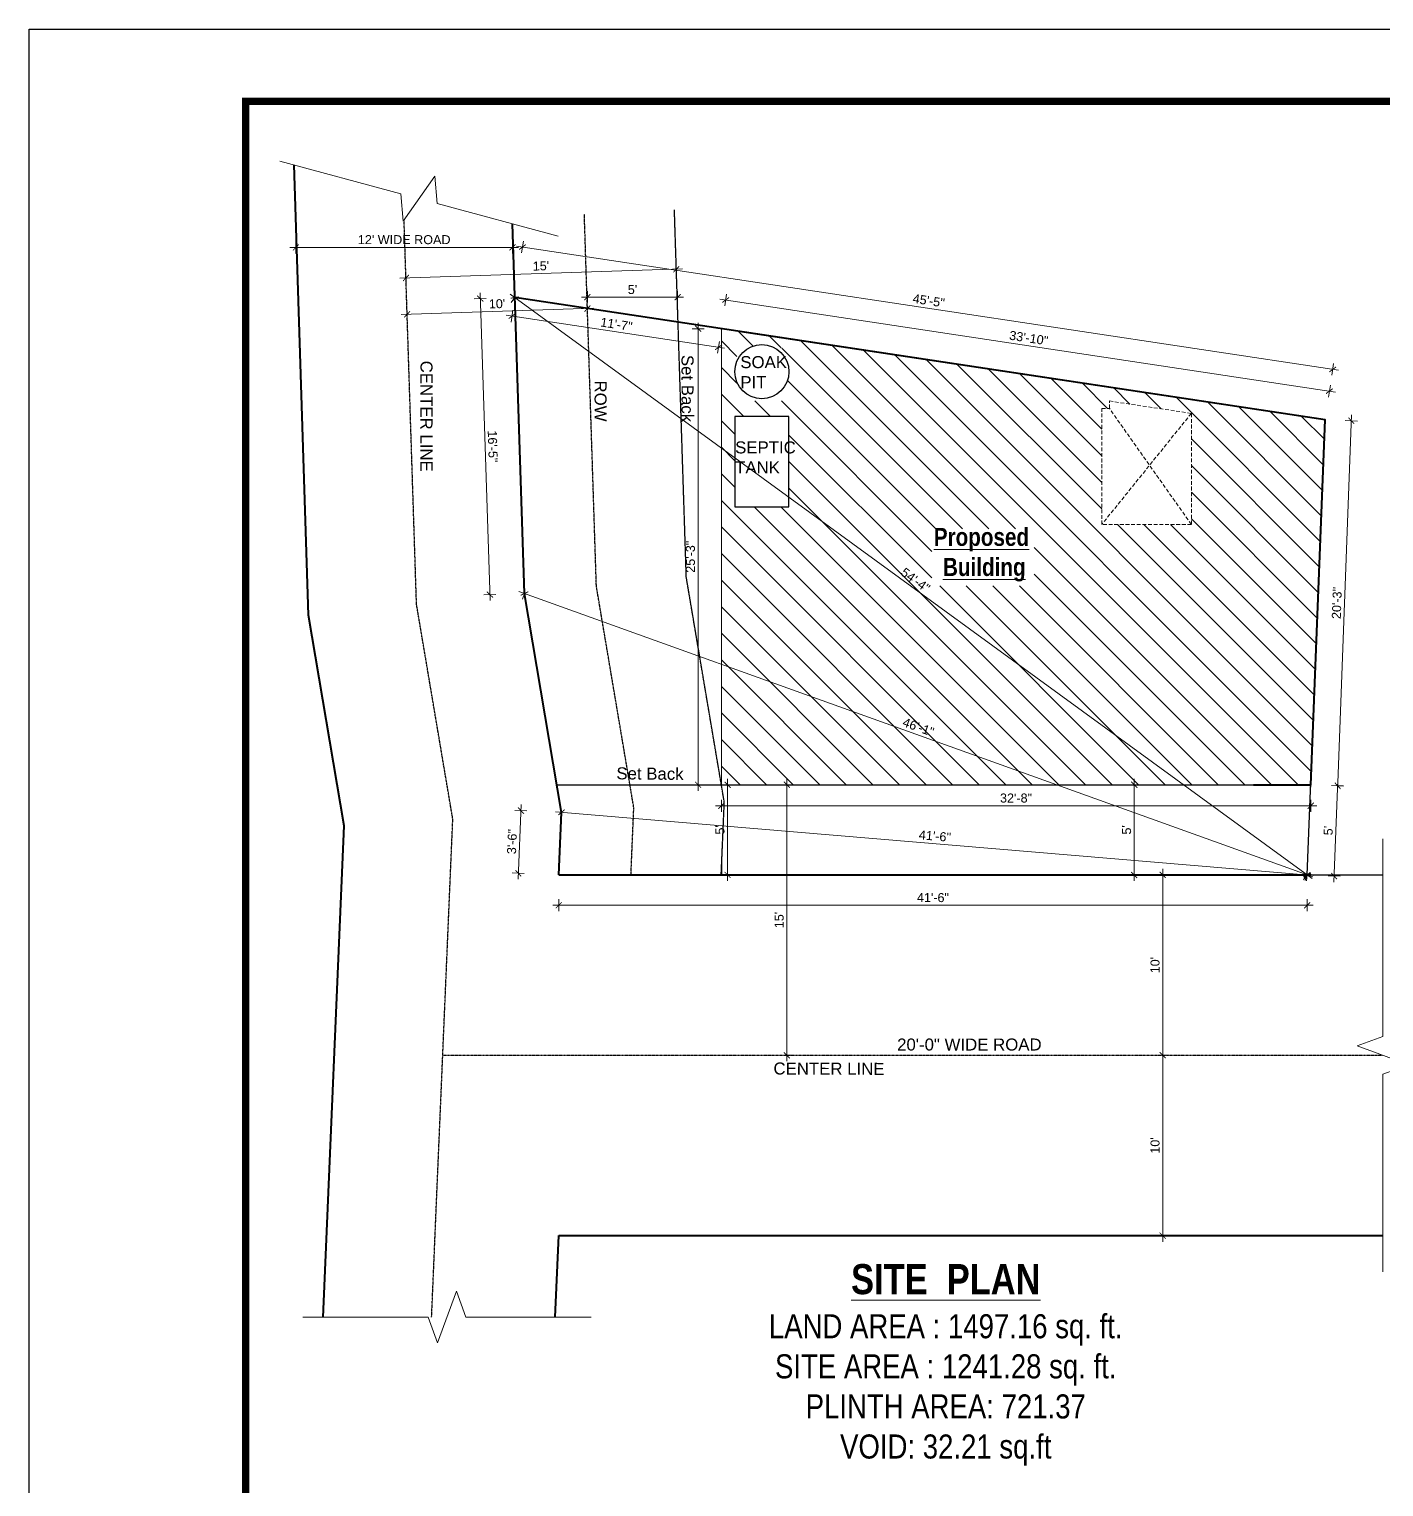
# Model space of a CAD drawing. Header units: inches. Extents: x 136316 to 139491, y -21083 to -17511.
# Drawn here: x 136316 to 137218, y -19807 to -18837 of the extents above; entities that cross this region are included whole.
import ezdxf

# ---------------------------------------------------------------- set-up
doc = ezdxf.new("R2010")
doc.units = ezdxf.units.IN
doc.header["$LTSCALE"] = 0.5
doc.header["$MEASUREMENT"] = 0
doc.header["$PDMODE"] = 66
doc.linetypes.add('CENTER', pattern=[2, 1.25, -0.25, 0.25, -0.25])
doc.linetypes.add('HIDDEN', pattern=[0.375, 0.25, -0.125])
doc.layers.add('A-Hatch', color=7, linetype='Continuous')
doc.layers.add('furniture', color=31, linetype='Continuous')
for name, color, linetype, lineweight in [('DIM 1-100', 4, 'Continuous', 13), ('HACTH', 253, 'Continuous', 9), ('Text-100.w', 254, 'Continuous', 9), ('TEXTLAYER', 7, 'Continuous', 18), ('Toilet', 7, 'Continuous', 25), ('wall', 1, 'Continuous', 40)]:
    doc.layers.add(name, color=color, linetype=linetype, lineweight=lineweight)
doc.styles.add('arial', font='arial.ttf')
doc.styles.get("Standard").update_dxf_attribs({"font": 'arial.ttf'})
doc.dimstyles.new('1 by 96', dxfattribs={"dimtxt": 6, "dimasz": 4, "dimexe": 4, "dimexo": 4, "dimgap": 2, "dimtad": 1, "dimdec": 0, "dimzin": 0, "dimdsep": 46, "dimlunit": 4, "dimtxsty": 'Standard', "dimblk": 'ARCHTICK', "dimcen": 0, "dimdle": 4, "dimadec": 0, "dimazin": 0, "dimtfac": 1, "dimtdec": 0, "dimtix": 1, "dimtofl": 0, "dimtmove": 1, "dimatfit": 3, "dimldrblk": 'ARCHTICK', "dimfxl": 4, "dimfxlon": 1, "dimtolj": 1, "dimtzin": 0, "dimlwd": -1, "dimlwe": -1, "dimarcsym": 0})

# ---------------------------------------------------------------- blocks, each defined once
blk = doc.blocks.new('_ArchTick')
at = {"color": 0, "linetype": 'ByBlock', "const_width": 0.15}
blk.add_lwpolyline([(-0.5, -0.5), (0.5, 0.5)], dxfattribs=at)
blk = doc.blocks.new('*D27')
at = {"layer": 'Defpoints', "color": 0, "transparency": 16777216}
for p in [(136820.52, -19340.22), (136820.52, -19340.22), (136820.52, -19520.22)]:
    blk.add_point(p, dxfattribs=at)
at = {"layer": 'DIM 1-100', "color": 0, "transparency": 16777216}
for p, q in [((136820.52, -19524.22), (136820.52, -19336.22)), ((136820.52, -19340.22), (136824.52, -19340.22)), ((136820.52, -19520.22), (136824.52, -19520.22))]:
    blk.add_line(p, q, dxfattribs=at)
at = {"layer": 'DIM 1-100', "color": 0, "transparency": 16777216, "xscale": 4, "yscale": 4, "zscale": 4}
for p, rotation in [((136820.52, -19340.22), 90), ((136820.52, -19520.22), 270)]:
    blk.add_blockref('_ArchTick', p, dxfattribs=dict(at, rotation=rotation))
at = {"layer": 'DIM 1-100', "color": 0, "transparency": 16777216, "insert": (136815.46, -19430.22), "char_height": 6, "attachment_point": 5, "rotation": 90}
blk.add_mtext("\\A1;15'", dxfattribs=at)
blk = doc.blocks.new('*D28')
at = {"layer": 'Defpoints', "color": 0, "transparency": 16777216}
for p in [(136776.98, -19036.81), (137181.55, -19078.32), (137178.66, -19097.45)]:
    blk.add_point(p, dxfattribs=at)
at = {"layer": 'DIM 1-100', "color": 0, "transparency": 16777216}
for p, q in [((136775.91, -19017.08), (137185.51, -19078.92)), ((136779.27, -19021.63), (136780.47, -19013.72)), ((137180.95, -19082.28), (137182.15, -19074.36))]:
    blk.add_line(p, q, dxfattribs=at)
at = {"layer": 'DIM 1-100', "color": 0, "transparency": 16777216, "xscale": 4, "yscale": 4, "zscale": 4}
for p, rotation in [((136779.87, -19017.67), 171.414130390062), ((137181.55, -19078.32), 351.414130390062)]:
    blk.add_blockref('_ArchTick', p, dxfattribs=dict(at, rotation=rotation))
at = {"layer": 'DIM 1-100', "color": 0, "transparency": 16777216, "insert": (136981.47, -19042.99), "char_height": 6, "attachment_point": 5, "rotation": 351.41413}
blk.add_mtext('\\A1;33\'-10"', dxfattribs=at)
blk = doc.blocks.new('*D29')
at = {"layer": 'Defpoints', "color": 0, "transparency": 16777216}
for p in [(137178.19, -19097.39), (137169.09, -19340.22), (137187.02, -19340.89)]:
    blk.add_point(p, dxfattribs=at)
at = {"layer": 'DIM 1-100', "color": 0, "transparency": 16777216}
for p, q in [((137196.27, -19094.07), (137186.87, -19344.89)), ((137192.12, -19097.91), (137200.12, -19098.21)), ((137183.02, -19340.74), (137191.01, -19341.04))]:
    blk.add_line(p, q, dxfattribs=at)
at = {"layer": 'DIM 1-100', "color": 0, "transparency": 16777216, "xscale": 4, "yscale": 4, "zscale": 4}
for p, rotation in [((137196.12, -19098.06), 87.85303918840044), ((137187.02, -19340.89), 267.8530391884004)]:
    blk.add_blockref('_ArchTick', p, dxfattribs=dict(at, rotation=rotation))
at = {"layer": 'DIM 1-100', "color": 0, "transparency": 16777216, "insert": (137186.51, -19219.29), "char_height": 6, "attachment_point": 5, "rotation": 87.85304}
blk.add_mtext('\\A1;20\'-3"', dxfattribs=at)
blk = doc.blocks.new('*D30')
at = {"layer": 'Defpoints', "color": 0, "transparency": 16777216}
for p in [(137169.09, -19340.22), (137166.72, -19400.22), (137184.65, -19400.92)]:
    blk.add_point(p, dxfattribs=at)
at = {"layer": 'DIM 1-100', "color": 0, "transparency": 16777216}
for p, q in [((137187.17, -19336.93), (137184.49, -19404.92)), ((137183.02, -19340.77), (137191.01, -19341.08)), ((137180.65, -19400.77), (137188.65, -19401.08))]:
    blk.add_line(p, q, dxfattribs=at)
at = {"layer": 'DIM 1-100', "color": 0, "transparency": 16777216, "xscale": 4, "yscale": 4, "zscale": 4}
for p, rotation in [((137187.02, -19340.92), 87.74153812700648), ((137184.65, -19400.92), 267.7415381270065)]:
    blk.add_blockref('_ArchTick', p, dxfattribs=dict(at, rotation=rotation))
at = {"layer": 'DIM 1-100', "color": 0, "transparency": 16777216, "insert": (137180.79, -19370.73), "char_height": 6, "attachment_point": 5, "rotation": 87.74154}
blk.add_mtext("\\A1;5'", dxfattribs=at)
blk = doc.blocks.new('*D20')
at = {"layer": 'Defpoints', "color": 0, "transparency": 16777216}
for p in [(136668.78, -19400.22), (137166.72, -19400.22), (136668.78, -19420.4)]:
    blk.add_point(p, dxfattribs=at)
at = {"layer": 'DIM 1-100', "color": 0, "transparency": 16777216}
for p, q in [((136668.78, -19416.4), (136668.78, -19424.4)), ((137166.72, -19416.4), (137166.72, -19424.4)), ((137170.72, -19420.4), (136664.78, -19420.4))]:
    blk.add_line(p, q, dxfattribs=at)
at = {"layer": 'DIM 1-100', "color": 0, "transparency": 16777216, "xscale": 4, "yscale": 4, "zscale": 4, "rotation": 180}
blk.add_blockref('_ArchTick', (136668.78, -19420.4), dxfattribs=at)
at = {"layer": 'DIM 1-100', "color": 0, "transparency": 16777216, "xscale": 4, "yscale": 4, "zscale": 4}
blk.add_blockref('_ArchTick', (137166.72, -19420.4), dxfattribs=at)
at = {"layer": 'DIM 1-100', "color": 0, "transparency": 16777216, "insert": (136917.75, -19415.33), "char_height": 6, "attachment_point": 5}
blk.add_mtext('\\A1;41\'-6"', dxfattribs=at)
blk = doc.blocks.new('*D21')
at = {"layer": 'Defpoints', "color": 0, "transparency": 16777216}
for p in [(136616.58, -19016.81), (136639.59, -19016.06), (136645.96, -19212.97)]:
    blk.add_point(p, dxfattribs=at)
at = {"layer": 'DIM 1-100', "color": 0, "transparency": 16777216}
for p, q in [((136620.58, -19016.68), (136612.59, -19016.94)), ((136623.09, -19217.71), (136616.45, -19012.81)), ((136626.95, -19213.58), (136618.96, -19213.84))]:
    blk.add_line(p, q, dxfattribs=at)
at = {"layer": 'DIM 1-100', "color": 0, "transparency": 16777216, "xscale": 4, "yscale": 4, "zscale": 4}
for p, rotation in [((136616.58, -19016.81), 91.85387001634679), ((136622.96, -19213.71), 271.8538700163468)]:
    blk.add_blockref('_ArchTick', p, dxfattribs=dict(at, rotation=rotation))
at = {"layer": 'DIM 1-100', "color": 0, "transparency": 16777216, "insert": (136624.83, -19115.1), "char_height": 6, "attachment_point": 5, "rotation": 271.85387}
blk.add_mtext('\\A1;16\'-5"', dxfattribs=at)
blk = doc.blocks.new('*D22')
at = {"layer": 'Defpoints', "color": 0, "transparency": 16777216}
for p in [(136639.59, -19016.06), (137166.72, -19400.22), (137166.72, -19400.22)]:
    blk.add_point(p, dxfattribs=at)
at = {"layer": 'DIM 1-100', "color": 0, "transparency": 16777216}
for p, q in [((136636.36, -19013.71), (137169.95, -19402.57)), ((136639.59, -19016.06), (136637.23, -19019.29)), ((137166.72, -19400.22), (137164.37, -19403.45))]:
    blk.add_line(p, q, dxfattribs=at)
at = {"layer": 'DIM 1-100', "color": 0, "transparency": 16777216, "xscale": 4, "yscale": 4, "zscale": 4}
for p, rotation in [((136639.59, -19016.06), 143.9167909663279), ((137166.72, -19400.22), 323.9167909663279)]:
    blk.add_blockref('_ArchTick', p, dxfattribs=dict(at, rotation=rotation))
at = {"layer": 'DIM 1-100', "color": 0, "transparency": 16777216, "insert": (136906.13, -19204.06), "char_height": 6, "attachment_point": 5, "rotation": 323.91679}
blk.add_mtext('\\A1;54\'-4"', dxfattribs=at)
blk = doc.blocks.new('*D31')
at = {"layer": 'Defpoints', "color": 0, "transparency": 16777216}
for p in [(136776.98, -19340.22), (136781.14, -19340.22), (136776.98, -19400.22)]:
    blk.add_point(p, dxfattribs=at)
at = {"layer": 'DIM 1-100', "color": 0, "transparency": 16777216}
for p, q in [((136781.14, -19404.22), (136781.14, -19336.22)), ((136780.98, -19340.22), (136785.14, -19340.22)), ((136780.98, -19400.22), (136785.14, -19400.22))]:
    blk.add_line(p, q, dxfattribs=at)
at = {"layer": 'DIM 1-100', "color": 0, "transparency": 16777216, "xscale": 4, "yscale": 4, "zscale": 4}
for p, rotation in [((136781.14, -19340.22), 90), ((136781.14, -19400.22), 270)]:
    blk.add_blockref('_ArchTick', p, dxfattribs=dict(at, rotation=rotation))
at = {"layer": 'DIM 1-100', "color": 0, "transparency": 16777216, "insert": (136776.09, -19370.22), "char_height": 6, "attachment_point": 5, "rotation": 90}
blk.add_mtext("\\A1;5'", dxfattribs=at)
blk = doc.blocks.new('*D23')
at = {"layer": 'Defpoints', "color": 0, "transparency": 16777216}
for p in [(137070.6, -19520.22), (137070.6, -19520.22), (137070.6, -19640.22)]:
    blk.add_point(p, dxfattribs=at)
at = {"layer": 'DIM 1-100', "color": 0, "transparency": 16777216}
for p, q in [((137070.6, -19644.22), (137070.6, -19516.22)), ((137070.6, -19520.22), (137074.6, -19520.22)), ((137070.6, -19640.22), (137074.6, -19640.22))]:
    blk.add_line(p, q, dxfattribs=at)
at = {"layer": 'DIM 1-100', "color": 0, "transparency": 16777216, "xscale": 4, "yscale": 4, "zscale": 4}
for p, rotation in [((137070.6, -19520.22), 90), ((137070.6, -19640.22), 270)]:
    blk.add_blockref('_ArchTick', p, dxfattribs=dict(at, rotation=rotation))
at = {"layer": 'DIM 1-100', "color": 0, "transparency": 16777216, "insert": (137065.54, -19580.22), "char_height": 6, "attachment_point": 5, "rotation": 90}
blk.add_mtext("\\A1;10'", dxfattribs=at)
blk = doc.blocks.new('*D32')
at = {"layer": 'Defpoints', "color": 0, "transparency": 16777216}
for p in [(137051.67, -19400.22), (137070.6, -19400.22), (137070.6, -19520.22)]:
    blk.add_point(p, dxfattribs=at)
at = {"layer": 'DIM 1-100', "color": 0, "transparency": 16777216}
for p, q in [((137070.6, -19524.22), (137070.6, -19396.22)), ((137066.6, -19400.22), (137074.6, -19400.22)), ((137070.6, -19520.22), (137074.6, -19520.22))]:
    blk.add_line(p, q, dxfattribs=at)
at = {"layer": 'DIM 1-100', "color": 0, "transparency": 16777216, "xscale": 4, "yscale": 4, "zscale": 4}
for p, rotation in [((137070.6, -19400.22), 90), ((137070.6, -19520.22), 270)]:
    blk.add_blockref('_ArchTick', p, dxfattribs=dict(at, rotation=rotation))
at = {"layer": 'DIM 1-100', "color": 0, "transparency": 16777216, "insert": (137065.54, -19460.22), "char_height": 6, "attachment_point": 5, "rotation": 90}
blk.add_mtext("\\A1;10'", dxfattribs=at)
blk = doc.blocks.new('*D33')
at = {"layer": 'Defpoints', "color": 0, "transparency": 16777216}
for p in [(137030.8, -19340.22), (137051.67, -19340.22), (137051.67, -19400.22)]:
    blk.add_point(p, dxfattribs=at)
at = {"layer": 'DIM 1-100', "color": 0, "transparency": 16777216}
for p, q in [((137051.67, -19404.22), (137051.67, -19336.22)), ((137047.67, -19340.22), (137055.67, -19340.22)), ((137051.67, -19400.22), (137055.67, -19400.22))]:
    blk.add_line(p, q, dxfattribs=at)
at = {"layer": 'DIM 1-100', "color": 0, "transparency": 16777216, "xscale": 4, "yscale": 4, "zscale": 4}
for p, rotation in [((137051.67, -19340.22), 90), ((137051.67, -19400.22), 270)]:
    blk.add_blockref('_ArchTick', p, dxfattribs=dict(at, rotation=rotation))
at = {"layer": 'DIM 1-100', "color": 0, "transparency": 16777216, "insert": (137046.62, -19370.22), "char_height": 6, "attachment_point": 5, "rotation": 90}
blk.add_mtext("\\A1;5'", dxfattribs=at)
blk = doc.blocks.new('*D24')
at = {"layer": 'Defpoints', "color": 0, "transparency": 16777216}
for p in [(136643.66, -19357.45), (136670.56, -19358.6), (136668.78, -19400.22)]:
    blk.add_point(p, dxfattribs=at)
at = {"layer": 'DIM 1-100', "color": 0, "transparency": 16777216}
for p, q in [((136647.65, -19357.62), (136639.66, -19357.28)), ((136641.71, -19403.07), (136643.83, -19353.45)), ((136645.88, -19399.24), (136637.89, -19398.9))]:
    blk.add_line(p, q, dxfattribs=at)
at = {"layer": 'DIM 1-100', "color": 0, "transparency": 16777216, "xscale": 4, "yscale": 4, "zscale": 4}
for p, rotation in [((136643.66, -19357.45), 87.56256822844671), ((136641.89, -19399.07), 267.5625682284467)]:
    blk.add_blockref('_ArchTick', p, dxfattribs=dict(at, rotation=rotation))
at = {"layer": 'DIM 1-100', "color": 0, "transparency": 16777216, "insert": (136637.71, -19378.05), "char_height": 6, "attachment_point": 5, "rotation": 87.56257}
blk.add_mtext('\\A1;3\'-6"', dxfattribs=at)
blk = doc.blocks.new('*D34')
at = {"layer": 'Defpoints', "color": 0, "transparency": 16777216}
for p in [(136776.98, -19340.22), (137169.09, -19340.22), (136776.98, -19354.16)]:
    blk.add_point(p, dxfattribs=at)
at = {"layer": 'DIM 1-100', "color": 0, "transparency": 16777216}
for p, q in [((137173.09, -19354.16), (136772.98, -19354.16)), ((136776.98, -19350.16), (136776.98, -19358.16)), ((137169.09, -19350.16), (137169.09, -19358.16))]:
    blk.add_line(p, q, dxfattribs=at)
at = {"layer": 'DIM 1-100', "color": 0, "transparency": 16777216, "xscale": 4, "yscale": 4, "zscale": 4, "rotation": 180}
blk.add_blockref('_ArchTick', (136776.98, -19354.16), dxfattribs=at)
at = {"layer": 'DIM 1-100', "color": 0, "transparency": 16777216, "xscale": 4, "yscale": 4, "zscale": 4}
blk.add_blockref('_ArchTick', (137169.09, -19354.16), dxfattribs=at)
at = {"layer": 'DIM 1-100', "color": 0, "transparency": 16777216, "insert": (136973.03, -19349.09), "char_height": 6, "attachment_point": 5}
blk.add_mtext('\\A1;32\'-8"', dxfattribs=at)
blk = doc.blocks.new('*D35')
at = {"layer": 'Defpoints', "color": 0, "transparency": 16777216}
for p in [(136761.52, -19036.81), (136776.98, -19036.81), (136776.98, -19340.22)]:
    blk.add_point(p, dxfattribs=at)
at = {"layer": 'DIM 1-100', "color": 0, "transparency": 16777216}
for p, q in [((136765.52, -19036.81), (136757.52, -19036.81)), ((136761.52, -19344.22), (136761.52, -19032.81)), ((136765.52, -19340.22), (136757.52, -19340.22))]:
    blk.add_line(p, q, dxfattribs=at)
at = {"layer": 'DIM 1-100', "color": 0, "transparency": 16777216, "xscale": 4, "yscale": 4, "zscale": 4}
for p, rotation in [((136761.52, -19036.81), 90), ((136761.52, -19340.22), 270)]:
    blk.add_blockref('_ArchTick', p, dxfattribs=dict(at, rotation=rotation))
at = {"layer": 'DIM 1-100', "color": 0, "transparency": 16777216, "insert": (136756.45, -19188.51), "char_height": 6, "attachment_point": 5, "rotation": 90}
blk.add_mtext('\\A1;25\'-3"', dxfattribs=at)
blk = doc.blocks.new('*D36')
at = {"layer": 'Defpoints', "color": 0, "transparency": 16777216}
for p in [(136567.13, -19002.99), (136568.27, -19038.28), (136748.17, -19032.46)]:
    blk.add_point(p, dxfattribs=at)
at = {"layer": 'DIM 1-100', "color": 0, "transparency": 16777216}
for p, q in [((136751.03, -18997.04), (136563.13, -19003.12)), ((136567.26, -19006.99), (136567, -18999)), ((136747.16, -19001.17), (136746.9, -18993.17))]:
    blk.add_line(p, q, dxfattribs=at)
at = {"layer": 'DIM 1-100', "color": 0, "transparency": 16777216, "xscale": 4, "yscale": 4, "zscale": 4}
for p, rotation in [((136747.03, -18997.17), 1.853870016430408), ((136567.13, -19002.99), 181.8538700164304)]:
    blk.add_blockref('_ArchTick', p, dxfattribs=dict(at, rotation=rotation))
at = {"layer": 'DIM 1-100', "color": 0, "transparency": 16777216, "insert": (136656.92, -18995.02), "char_height": 6, "attachment_point": 5, "rotation": 1.85387}
blk.add_mtext("\\A1;15'", dxfattribs=at)
blk = doc.blocks.new('*D37')
at = {"layer": 'Defpoints', "color": 0, "transparency": 16777216}
for p in [(136567.91, -19027.23), (136567.91, -19027.23), (136687.85, -19023.35)]:
    blk.add_point(p, dxfattribs=at)
at = {"layer": 'DIM 1-100', "color": 0, "transparency": 16777216}
for p, q in [((136691.85, -19023.22), (136563.91, -19027.36)), ((136567.91, -19027.23), (136567.78, -19023.23)), ((136687.85, -19023.35), (136687.72, -19019.35))]:
    blk.add_line(p, q, dxfattribs=at)
at = {"layer": 'DIM 1-100', "color": 0, "transparency": 16777216, "xscale": 4, "yscale": 4, "zscale": 4}
for p, rotation in [((136567.91, -19027.23), 181.8538700164131), ((136687.85, -19023.35), 1.853870016413142)]:
    blk.add_blockref('_ArchTick', p, dxfattribs=dict(at, rotation=rotation))
at = {"layer": 'DIM 1-100', "color": 0, "transparency": 16777216, "insert": (136627.72, -19020.23), "char_height": 6, "attachment_point": 5, "rotation": 1.85387}
blk.add_mtext("\\A1;10'", dxfattribs=at)
blk = doc.blocks.new('*D38')
at = {"layer": 'Defpoints', "color": 0, "transparency": 16777216}
for p in [(136747.88, -19015.8), (136687.85, -19023.35), (136747.88, -19023.35)]:
    blk.add_point(p, dxfattribs=at)
at = {"layer": 'DIM 1-100', "color": 0, "transparency": 16777216}
for p, q in [((136683.85, -19015.8), (136751.88, -19015.8)), ((136687.85, -19019.35), (136687.85, -19011.8)), ((136747.88, -19019.35), (136747.88, -19011.8))]:
    blk.add_line(p, q, dxfattribs=at)
at = {"layer": 'DIM 1-100', "color": 0, "transparency": 16777216, "xscale": 4, "yscale": 4, "zscale": 4, "rotation": 180}
blk.add_blockref('_ArchTick', (136687.85, -19015.8), dxfattribs=at)
at = {"layer": 'DIM 1-100', "color": 0, "transparency": 16777216, "xscale": 4, "yscale": 4, "zscale": 4}
blk.add_blockref('_ArchTick', (136747.88, -19015.8), dxfattribs=at)
at = {"layer": 'DIM 1-100', "color": 0, "transparency": 16777216, "insert": (136717.86, -19010.75), "char_height": 6, "attachment_point": 5}
blk.add_mtext("\\A1;5'", dxfattribs=at)
blk = doc.blocks.new('*D39')
at = {"layer": 'Defpoints', "color": 0, "transparency": 16777216}
for p in [(136493.93, -18967.07), (136638, -18967.07), (136493.93, -18982.67)]:
    blk.add_point(p, dxfattribs=at)
at = {"layer": 'DIM 1-100', "color": 0, "transparency": 16777216}
for p, q in [((136493.93, -18978.67), (136493.93, -18986.67)), ((136638, -18978.67), (136638, -18986.67)), ((136642, -18982.67), (136489.93, -18982.67))]:
    blk.add_line(p, q, dxfattribs=at)
at = {"layer": 'DIM 1-100', "color": 0, "transparency": 16777216, "xscale": 4, "yscale": 4, "zscale": 4, "rotation": 180}
blk.add_blockref('_ArchTick', (136493.93, -18982.67), dxfattribs=at)
at = {"layer": 'DIM 1-100', "color": 0, "transparency": 16777216, "xscale": 4, "yscale": 4, "zscale": 4}
blk.add_blockref('_ArchTick', (136638, -18982.67), dxfattribs=at)
at = {"layer": 'DIM 1-100', "color": 0, "transparency": 16777216, "insert": (136565.96, -18977.57), "char_height": 6, "attachment_point": 5}
blk.add_mtext("\\A1;12' WIDE ROAD", dxfattribs=at)
blk = doc.blocks.new('*D25')
at = {"layer": 'Defpoints', "color": 0, "transparency": 16777216}
for p in [(136645.96, -19212.97), (137166.72, -19400.22), (137166.72, -19400.22)]:
    blk.add_point(p, dxfattribs=at)
at = {"layer": 'DIM 1-100', "color": 0, "transparency": 16777216}
for p, q in [((136642.2, -19211.62), (137170.49, -19401.57)), ((136645.96, -19212.97), (136644.61, -19216.73)), ((137166.72, -19400.22), (137165.37, -19403.98))]:
    blk.add_line(p, q, dxfattribs=at)
at = {"layer": 'DIM 1-100', "color": 0, "transparency": 16777216, "xscale": 4, "yscale": 4, "zscale": 4}
for p, rotation in [((136645.96, -19212.97), 160.2230065523445), ((137166.72, -19400.22), 340.2230065523445)]:
    blk.add_blockref('_ArchTick', p, dxfattribs=dict(at, rotation=rotation))
at = {"layer": 'DIM 1-100', "color": 0, "transparency": 16777216, "insert": (136908.05, -19301.83), "char_height": 6, "attachment_point": 5, "rotation": 340.22301}
blk.add_mtext('\\A1;46\'-1"', dxfattribs=at)
blk = doc.blocks.new('*D26')
at = {"layer": 'Defpoints', "color": 0, "transparency": 16777216}
for p in [(136670.56, -19358.6), (136670.56, -19358.6), (137166.72, -19400.22)]:
    blk.add_point(p, dxfattribs=at)
at = {"layer": 'DIM 1-100', "color": 0, "transparency": 16777216}
for p, q in [((137170.71, -19400.55), (136666.57, -19358.26)), ((136670.56, -19358.6), (136670.22, -19362.58)), ((137166.72, -19400.22), (137166.39, -19404.2))]:
    blk.add_line(p, q, dxfattribs=at)
at = {"layer": 'DIM 1-100', "color": 0, "transparency": 16777216, "xscale": 4, "yscale": 4, "zscale": 4}
for p, rotation in [((136670.56, -19358.6), 175.2047721847945), ((137166.72, -19400.22), 355.2047721847945)]:
    blk.add_blockref('_ArchTick', p, dxfattribs=dict(at, rotation=rotation))
at = {"layer": 'DIM 1-100', "color": 0, "transparency": 16777216, "insert": (136919.06, -19374.36), "char_height": 6, "attachment_point": 5, "rotation": 355.20477}
blk.add_mtext('\\A1;41\'-6"', dxfattribs=at)
blk = doc.blocks.new('*D40')
at = {"layer": 'Defpoints', "color": 0, "transparency": 16777216}
for p in [(136644.66, -18982.46), (136639.59, -19016.06), (137178.66, -19097.45)]:
    blk.add_point(p, dxfattribs=at)
at = {"layer": 'DIM 1-100', "color": 0, "transparency": 16777216}
for p, q in [((136644.06, -18986.41), (136645.26, -18978.5)), ((137187.69, -19064.44), (136640.71, -18981.86)), ((137183.14, -19067.8), (137184.33, -19059.89))]:
    blk.add_line(p, q, dxfattribs=at)
at = {"layer": 'DIM 1-100', "color": 0, "transparency": 16777216, "xscale": 4, "yscale": 4, "zscale": 4}
for p, rotation in [((136644.66, -18982.46), 171.414130390043), ((137183.74, -19063.85), 351.4141303900431)]:
    blk.add_blockref('_ArchTick', p, dxfattribs=dict(at, rotation=rotation))
at = {"layer": 'DIM 1-100', "color": 0, "transparency": 16777216, "insert": (136914.95, -19018.16), "char_height": 6, "attachment_point": 5, "rotation": 351.41413}
blk.add_mtext('\\A1;45\'-5"', dxfattribs=at)
blk = doc.blocks.new('*D207')
at = {"layer": 'Defpoints', "color": 0, "transparency": 16777216}
for p in [(136639.59, -19016.06), (136637.72, -19028.41), (136776.98, -19036.81)]:
    blk.add_point(p, dxfattribs=at)
at = {"layer": 'DIM 1-100', "color": 0, "transparency": 16777216}
for p, q in [((136779.07, -19049.75), (136633.77, -19027.81)), ((136638.32, -19024.46), (136637.13, -19032.37)), ((136775.71, -19045.2), (136774.52, -19053.11))]:
    blk.add_line(p, q, dxfattribs=at)
at = {"layer": 'DIM 1-100', "color": 0, "transparency": 16777216, "xscale": 4, "yscale": 4, "zscale": 4}
for p, rotation in [((136637.72, -19028.41), 171.414130390062), ((136775.12, -19049.16), 351.414130390062)]:
    blk.add_blockref('_ArchTick', p, dxfattribs=dict(at, rotation=rotation))
at = {"layer": 'DIM 1-100', "color": 0, "transparency": 16777216, "insert": (136707.17, -19033.83), "char_height": 6, "attachment_point": 5, "rotation": 351.41413}
blk.add_mtext('\\A1;11\'-7"', dxfattribs=at)

msp = doc.modelspace()

# ---------------------------------------------------------------- hatches: boundary and pattern name
at = {"layer": 'A-Hatch'}
h = msp.add_hatch(dxfattribs=at)
h.set_pattern_fill('ANSI31', color=256, scale=100, angle=-90)
h.set_pattern_definition([(315, (156418.469, 123753.653), (8.8388348, 8.8388348), [])])
h.paths.add_polyline_path([(136821.91, -19155.24), (136785.91, -19155.24), (136785.91, -19095.24), (136821.91, -19095.24)], flags=16)
h.paths.add_polyline_path([(137030.13, -19166.99), (137030.13, -19089.78), (137035.13, -19089.78), (137035.13, -19084.88), (137089.67, -19093.12), (137089.67, -19166.99)], flags=16)
h.paths.add_polyline_path([(136787.58, -19108.41), (136787.58, -19152.53), (136817.4, -19152.53), (136817.4, -19108.41)], flags=0)
h.paths.add_polyline_path([(136916.94, -19169.93), (136916.94, -19207.88), (136985.12, -19207.88), (136985.12, -19169.93)], flags=16)
edge = h.paths.add_edge_path()
edge.add_line((136787.6, -19073.01), (136787.6, -19057.8))
edge.add_arc((136803.91, -19065.4), 18, 155.01439, 204.99694)
edge = h.paths.add_edge_path()
edge.add_arc((136803.91, -19065.4), 18, 313.33475, 403.46703)
edge.add_line((136816.98, -19053.02), (136790.85, -19053.02))
edge.add_arc((136803.91, -19065.4), 18, 136.5443, 155.01439)
edge.add_line((136787.6, -19057.8), (136787.6, -19073.01))
edge.add_arc((136803.91, -19065.4), 18, 204.99694, 226.67658)
edge.add_line((136791.56, -19078.5), (136816.27, -19078.5))
edge = h.paths.add_edge_path()
edge.add_arc((136803.91, -19065.4), 18, 43.46703, 136.5443)
edge.add_line((136790.85, -19053.02), (136816.98, -19053.02))
edge = h.paths.add_edge_path()
edge.add_arc((136803.91, -19065.4), 18, 42.68668, 62.42212)
edge.add_line((136812.25, -19049.45), (136817.14, -19049.45))
edge.add_line((136817.14, -19049.45), (136817.15, -19053.2))
edge = h.paths.add_edge_path()
edge.add_arc((136803.91, -19065.4), 18, 204.99694, 317.32465)
edge.add_line((136817.15, -19077.6), (136817.15, -19084.86))
edge.add_line((136817.15, -19084.86), (136787.33, -19084.87))
edge.add_line((136787.33, -19084.87), (136787.33, -19049.45))
edge.add_line((136787.33, -19049.45), (136795.58, -19049.45))
edge.add_arc((136803.91, -19065.4), 18, 117.58921, 155.01439)
edge.add_line((136787.6, -19057.8), (136787.6, -19073.01))
edge = h.paths.add_edge_path()
edge.add_arc((136803.91, -19065.4), 18, 226.67658, 313.33475)
edge.add_line((136816.27, -19078.5), (136791.56, -19078.5))
h.paths.add_polyline_path([(136776.98, -19036.81), (137178.66, -19097.46), (137169.09, -19340.22), (136776.98, -19340.22)])

# ---------------------------------------------------------------- linework, layer by layer
msp.add_lwpolyline([(136316.43, -21082.52), (136316.43, -18837.48), (139491.23, -18837.48), (139491.23, -21082.52)], close=True)
at = {"const_width": 4.8}
msp.add_lwpolyline([(139443.23, -21034.52), (139443.23, -18885.48), (136460.43, -18885.48), (136460.43, -21034.52)], close=True, dxfattribs=at)
at = {"layer": 'DIM 1-100', "linetype": 'Continuous'}
for points in [[(136483.11, -18925.2), (136563.71, -18946.99), (136565.27, -18965.2), (136586.29, -18935.3), (136587.85, -18953.51), (136668.45, -18975.3)], [(137217.13, -19376.22), (137217.13, -19507.72), (137199.96, -19513.97), (137234.3, -19526.47), (137217.13, -19532.72), (137217.13, -19664.22)], [(136498.41, -19694.42), (136581.91, -19694.42), (136588.16, -19711.59), (136600.66, -19677.25), (136606.91, -19694.42), (136690.41, -19694.42)]]:
    msp.add_lwpolyline(points, dxfattribs=at)
at = {"layer": 'DIM 1-100'}
msp.add_lwpolyline([(137178.66, -19097.45), (137169.09, -19340.22), (136776.98, -19340.22), (136776.98, -19036.81), (137178.19, -19097.39)], dxfattribs=at)
at = {"layer": 'furniture', "ltscale": 7}
msp.add_lwpolyline([(136785.91, -19155.24), (136821.91, -19155.24), (136821.91, -19095.24), (136785.91, -19095.24)], close=True, dxfattribs=at)
msp.add_circle((136803.91, -19065.4), 18, dxfattribs=at)
at = {"layer": 'HACTH', "linetype": 'HIDDEN', "ltscale": 20}
for p, q in [((137089.67, -19093.12), (137030.13, -19166.99)), ((137089.67, -19166.99), (137035.13, -19089.78)), ((137169.09, -19340.22), (137168.38, -19358.22))]:
    msp.add_line(p, q, dxfattribs=at)
for points in [[(137089.67, -19166.99), (137030.13, -19166.99), (137030.13, -19089.78), (137035.13, -19089.78), (137035.13, -19084.88), (137089.67, -19093.12), (137089.67, -19166.99)], [(137168.38, -19358.22), (137169.09, -19340.22)]]:
    msp.add_lwpolyline(points, dxfattribs=at)
at = {"layer": 'Toilet'}
for p, q in [((137166.72, -19400.22), (137178.66, -19097.45)), ((137169.09, -19340.22), (137178.66, -19097.45)), ((136776.98, -19391.22), (136776.98, -19400.22)), ((136776.98, -19391.22), (136776.98, -19400.22)), ((137166.72, -19400.22), (137217.13, -19400.22))]:
    msp.add_line(p, q, dxfattribs=at)
at = {"layer": 'Toilet', "linetype": 'HIDDEN', "ltscale": 2}
for p in [(136667.45, -19340.22), (136776.98, -19340.22)]:
    msp.add_line(p, (137169.09, -19340.22), dxfattribs=at)
at = {"layer": 'Toilet', "linetype": 'CENTER', "ltscale": 0.5}
msp.add_line((136591.61, -19520.22), (137217.13, -19520.22), dxfattribs=at)
for points in [[(136716.83, -19400.22), (136718.73, -19355.59), (136693.83, -19208.17), (136685.81, -18960.45)], [(136584.2, -19694.42), (136598.3, -19363.11), (136574.16, -19220.16), (136565.88, -18964.33)]]:
    msp.add_lwpolyline(points, dxfattribs=at)
at = {"layer": 'Toilet', "linetype": 'HIDDEN', "ltscale": 2}
msp.add_lwpolyline([(136776.88, -19400.22), (136778.94, -19351.82), (136753.67, -19202.18), (136745.75, -18957.68)], dxfattribs=at)
at = {"layer": 'wall'}
for p, q in [((137178.66, -19097.45), (136639.59, -19016.06)), ((137178.66, -19097.45), (136788.98, -19038.62)), ((136668.78, -19400.22), (137166.72, -19400.22)), ((136668.78, -19640.22), (137217.13, -19640.22))]:
    msp.add_line(p, q, dxfattribs=at)
for points in [[(136512.13, -19694.42), (136526.04, -19367.62), (136502.35, -19227.35), (136492.65, -18927.78)], [(136668.78, -19400.22), (136670.56, -19358.6), (136645.96, -19212.97), (136638, -18967.07)], [(137131.11, -19340.22), (137169.09, -19340.22), (137178.66, -19097.45), (136788.98, -19038.62)], [(136666.48, -19694.42), (136668.78, -19640.22)]]:
    msp.add_lwpolyline(points, dxfattribs=at)

# ---------------------------------------------------------------- texts
at = {"layer": 'Text-100.w', "width": 569.1024, "attachment_point": 2, "style": 'arial'}
for s, insert, char_height in [('\\A1;{\\fArial Narrow|b1|i0|c0|p34;\\LProposed\\P Building}', (136950.01, -19169.3), 12), ('\\A1;{\\fArial Narrow|b1|i0|c0|p34;\\LSITE  PLAN\\P\\fArial Narrow|b0|i0|c0|p34;\\H0.8x;\\lLAND AREA : 1497.16 sq. ft.\\PSITE AREA : 1241.28 sq. ft.\\PPLINTH AREA: 721.37\\PVOID: 32.21 sq.ft}', (136926.27, -19659.15), 20)]:
    msp.add_mtext(s, dxfattribs=dict(at, insert=insert, char_height=char_height))
at = {"layer": 'TEXTLAYER', "ltscale": 5, "char_height": 8, "attachment_point": 1}
for s, insert, width, rotation in [('{\\fArial|b0|i0|c0|p34;Set Back}', (136758.47, -19054.22), 128.7501, 270), ('{\\fArial|b0|i0|c0|p34;SOAK \\PPIT}', (136789.6, -19055.02), 90.522, 0.00567), ('{\\fArial|b0|i0|c0|p34;CENTER LINE}', (136584.8, -19058.06), 90.522, 270), ('{\\fArial|b0|i0|c0|p34;ROW}', (136700.61, -19071.26), 128.7501, 270), ('{\\fArial|b0|i0|c0|p34;SEPTIC \\PTANK}', (136786.14, -19111.76), 90.522, 0.00567), ('{\\fArial|b0|i0|c0|p34;Set Back}', (136707.18, -19328.59), 128.7501, 359.44785), ('{\\fArial|b0|i0|c0|p34;20\'-0" WIDE ROAD}', (136893.93, -19509.05), 128.7501, 0.00567), ('{\\fArial|b0|i0|c0|p34;CENTER LINE}', (136811.65, -19524.98), 90.522, 359.79033)]:
    msp.add_mtext(s, dxfattribs=dict(at, insert=insert, width=width, rotation=rotation))

# ---------------------------------------------------------------- dimensions: what is measured, and where the dimension line sits
at = {"layer": 'DIM 1-100'}
dim = msp.add_linear_dim(base=(136493.93, -18982.67), p1=(136638, -18967.07), p2=(136493.93, -18967.07), text="12' WIDE ROAD", dimstyle='1 by 96', dxfattribs=at)
dim.commit()
dim.dimension.update_dxf_attribs({"geometry": '*D39', "text_midpoint": (136565.96, -18977.57)})
for p1, p2, distance, picture, middle in [((137178.66, -19097.45), (136639.59, -19016.06), -33.99, '*D40', (136914.95, -19018.16)), ((136748.17, -19032.46), (136568.27, -19038.28), -35.3, '*D36', (136656.92, -18995.02)), ((136687.85, -19023.35), (136567.91, -19027.23), 0, '*D37', (136627.72, -19020.23)), ((136645.96, -19212.97), (136639.59, -19016.06), 23.02, '*D21', (136624.83, -19115.1)), ((136639.59, -19016.06), (137166.72, -19400.22), 0, '*D22', (136906.13, -19204.06)), ((136776.98, -19036.81), (137178.66, -19097.45), 19.35, '*D28', (136981.47, -19042.99)), ((137178.19, -19097.39), (137169.09, -19340.22), 17.94, '*D29', (137186.51, -19219.29)), ((136645.96, -19212.97), (137166.72, -19400.22), 0, '*D25', (136908.05, -19301.83)), ((136776.98, -19400.22), (136776.98, -19340.22), -4.16, '*D31', (136776.09, -19370.22)), ((136820.52, -19520.22), (136820.52, -19340.22), 0, '*D27', (136815.46, -19430.22)), ((137169.09, -19340.22), (137166.72, -19400.22), 17.94, '*D30', (137180.79, -19370.73)), ((136668.78, -19400.22), (136670.56, -19358.6), 26.92, '*D24', (136637.71, -19378.05)), ((137166.72, -19400.22), (136670.56, -19358.6), 0, '*D26', (136919.06, -19374.36)), ((137166.72, -19400.22), (136668.78, -19400.22), 20.18, '*D20', (136917.75, -19415.33))]:
    dim = msp.add_aligned_dim(p1=p1, p2=p2, distance=distance, dimstyle='1 by 96', dxfattribs=at)
    dim.commit()
    dim.dimension.update_dxf_attribs({"geometry": picture, "text_midpoint": middle})
for base, p1, p2, picture, middle in [((136747.88, -19015.8), (136687.85, -19023.35), (136747.88, -19023.35), '*D38', (136717.86, -19010.75)), ((136776.98, -19354.16), (137169.09, -19340.22), (136776.98, -19340.22), '*D34', (136973.03, -19349.09))]:
    dim = msp.add_linear_dim(base=base, p1=p1, p2=p2, dimstyle='1 by 96', dxfattribs=at)
    dim.commit()
    dim.dimension.update_dxf_attribs({"geometry": picture, "text_midpoint": middle})
for base, p1, p2, angle, picture, middle in [((136637.72, -19028.41), (136776.98, -19036.81), (136639.59, -19016.06), 171.41413, '*D207', (136707.17, -19033.83)), ((136761.52, -19036.81), (136776.98, -19340.22), (136776.98, -19036.81), 270, '*D35', (136756.45, -19188.51)), ((137051.67, -19340.22), (137051.67, -19400.22), (137030.8, -19340.22), 270, '*D33', (137046.62, -19370.22)), ((137070.6, -19400.22), (137070.6, -19520.22), (137051.67, -19400.22), 270, '*D32', (137065.54, -19460.22)), ((137070.6, -19520.22), (137070.6, -19640.22), (137070.6, -19520.22), 270, '*D23', (137065.54, -19580.22))]:
    dim = msp.add_linear_dim(base=base, p1=p1, p2=p2, angle=angle, dimstyle='1 by 96', dxfattribs=at)
    dim.commit()
    dim.dimension.update_dxf_attribs({"geometry": picture, "text_midpoint": middle})

doc.saveas('drawing.dxf')
